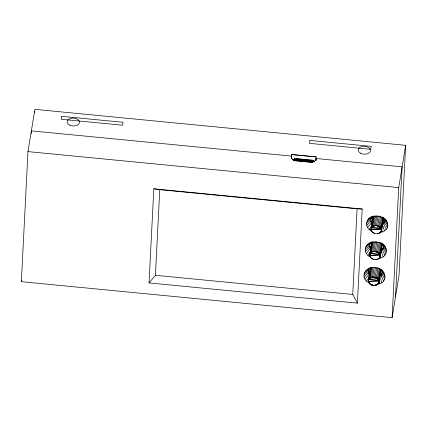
<?xml version="1.0" encoding="UTF-8"?>
<svg xmlns="http://www.w3.org/2000/svg" width="427" height="427" viewBox="0 0 427 427"><rect width="100%" height="100%" fill="white"/><g stroke="black" fill="none" stroke-linecap="round" stroke-linejoin="round"><path stroke-width="0.64" d="M313.156 160.798L312.633 160.333L309.34 160.018M21.35 281.676L27.974 151.612L34.891 109.344L405.65 145.324L399.026 275.41L392.109 317.656L21.35 281.676L21.563 280.379M31.23 133.534L31.368 130.859M34.72 112.685L34.79 111.335M149.044 282.925L153.837 188.803L362.197 209.022L357.404 303.143L149.044 282.925L155.417 275.292L159.778 189.684L153.837 188.803M291.39 158.486L291.513 156.106L31.368 130.881M291.556 158.7L291.769 154.537L316.284 156.917L315.702 160.456L311.641 162.447M294.107 159.511C293.851 162.57 294.283 158.107 294.166 159.431C294.827 158.454 294.507 158.556 294.843 158.497L312.617 160.221L313.146 161.401M313.098 162.052L313.124 161.657M315.932 160.274L316.028 158.481M316.097 160.483L316.193 158.689M357.404 303.143L352.745 294.443L357.105 208.835L159.778 189.684M376.059 259.547C377.473 259.435 379.726 258.303 380.297 256.355L382.202 244.014L380.302 255.442L369.665 255.41L371.917 242.045L370.06 253.387C369.168 254.908 370.481 257.454 371.287 258.095C371.421 259.429 381.845 260.294 373.513 259.237M368.608 282.231C367.193 275.965 377.943 275.741 379.032 281.19C377.18 285.786 378.034 284.537 373.454 285.375C371.874 285.071 370.23 284.537 369.222 283.202C368.528 282.05 368.426 281.873 369.163 283.165C370.775 285.119 373.566 285.807 375.963 285.14L374.714 285.375M381.001 231.573L381.61 230.527L383.521 218.186L381.615 229.614L371.17 229.689C370.903 224.143 380.633 224.474 381.663 229.529C382.069 230.484 379.267 233.82 381.252 231.466L381.77 228.317M371.052 229.651L373.23 216.217L370.967 229.496C370.823 230.334 372.686 232.784 371.421 230.639C370.519 228.637 372.098 226.459 374.079 225.974C377.708 224.421 383.878 228.632 380.489 232.384M376.982 284.692C384.006 279.872 369.558 272.89 368.352 281.238L370.604 267.873L368.544 281.345L378.989 281.276L380.889 269.843L378.979 282.188L378.578 283.197L376.897 284.649M369.665 255.41L371.559 242.984M378.979 282.188C378.178 278.922 379.341 280.886 378.37 283.229L378.84 282.316L378.69 280.325L380.526 269.474M379.688 257.401C382.683 250.361 367.727 249.235 370.102 256.472M381.343 230.676L381.21 228.739L383.158 217.818M380.03 256.504C381.21 251.161 371.212 249.064 369.718 254.417M381.946 243.016L380.003 254.497L370.246 253.665C371.725 248.717 382.757 251.797 379.806 257.406M392.109 317.656L398.727 187.586L405.65 145.324M395.503 296.925L402.127 166.84L316.023 158.502M376.721 267.825L375.173 277.278C375.082 277.897 372.552 277.651 372.606 277.027L374.153 267.574M376.486 225.75L378.071 215.923M381.183 243.337L379.534 253.419C378.776 252.928 375.893 251.845 375.21 251.204L376.758 241.751M373.855 277.406L375.44 267.58M294.598 158.657L294.192 159.212L294.843 158.497L294.144 159.202L313.14 161.043L313.076 161.673L294.075 159.831M313.135 161.529L313.044 161.993L293.296 160.152M373.668 233.014L372.6 232.267L374.831 233.478L377.372 233.718L379.678 233.019L380.606 232.293L379.678 233.019L377.345 233.718M372.189 285.129C368.287 283.822 376.155 286.122 372.2 285.135M313.162 161.278L313.162 160.717M291.769 154.537L291.187 158.081L294.481 160.782M372.568 221.325L371.495 221.122L371.335 222.099L372.066 222.168M371.703 222.099L371.864 221.122M372.872 217.156L371.218 228.733M373.774 216.019L372.179 227.047M374.564 215.987L373.033 226.417M369.67 247.996L369.83 247.019L371.25 247.153M370.177 246.95L370.017 247.927L370.753 247.996M370.385 247.927L370.545 246.95M375.557 216.153L374.079 225.974M372.461 241.847L370.866 252.875L369.905 254.561M376.785 215.918L375.253 225.744M373.251 241.815L371.607 252.005L375.168 251.578M368.864 272.778L368.704 273.755L369.435 273.83L369.595 272.848L368.202 272.981M369.072 273.755L369.232 272.778M374.239 241.981L372.766 251.802M370.241 268.813L368.384 280.155C367.193 281.985 372.675 286.042 370.022 284.019M369.008 279.632L369.216 278.372M379.347 216.169L377.703 225.984M371.143 267.676L369.547 278.703L368.4 280.245C369.91 275.458 378.162 276.482 379.032 281.19M375.466 241.746L373.935 251.572M371.938 267.644L370.284 277.726C370.764 278.548 368.325 278.671 368.933 279.493L378.578 280.395M380.644 216.009L378.84 226.433M372.926 267.809L371.447 277.63L369.403 278.489M381.573 217.306L379.833 227.073L371.565 227.837C372.867 223.807 381.119 224.912 381.663 229.529M378.034 241.997L376.39 251.813M381.391 229.721L379.833 227.073L380.772 227.735L382.603 216.879M379.224 242.467L377.527 252.261M381.973 227.057L382.181 225.798M382.389 224.533L382.645 222.937M382.8 222.013L383.008 220.754M382.384 224.18L383.088 222.51L384.481 222.382M382.928 223.486L383.398 222.376M380.361 242.504L378.514 252.901L370.246 253.665M383.238 223.358L383.59 223.289L383.75 222.312M384.119 222.312L383.958 223.289L383.59 223.289M375.899 278.383L376.102 277.123M378.012 267.665L376.331 277.854L373.881 277.139M380.249 255.405L380.452 254.145M380.66 252.885L381.797 245.952M381.61 249.315L381.77 248.338L383.168 248.21L383.008 249.187L381.61 249.315L381.071 250.008M377.02 278.772L377.228 277.513M381.925 249.187L382.085 248.204M378.946 268.967L377.292 278.628L368.933 279.493L368.426 281.308M382.277 249.117L382.437 248.14M382.645 249.117L382.805 248.14M375.152 277.385L378.141 279.391L379.971 268.535M378.493 283.234L379.656 276.824M380.067 274.299L379.859 275.564L380.612 275.015L381.695 275.015L381.855 274.038L380.772 274.038L380.019 274.593M380.276 273.04L380.478 271.78M380.041 275.335L380.201 274.358M380.297 275.148L380.457 274.166M380.612 275.015L380.772 274.038M380.959 274.945L381.119 273.969M381.327 274.945L381.487 273.969M294.102 160.205L294.011 160.712L312.351 162.495M371.421 230.996C364.306 228.05 365.448 217.482 373.123 216.195M367.652 227.586L371.682 222.52C370.246 220.449 370.967 217.487 373.107 216.206M370.102 256.894C362.624 253.43 364.306 243.331 372.291 241.858M366.334 253.483L370.364 248.413C369.072 246.523 369.478 243.732 371.405 242.429M369.809 283.101C359.091 279.274 364.685 265.631 374.943 267.745C385.976 267.606 389.515 283.416 376.886 284.286M365.021 279.258L369.056 274.193C367.615 272.122 368.336 269.159 370.476 267.873L367.236 269.432M379.518 232.614L382.149 232.037L384.433 230.938L382.475 224.677C385.005 223.22 385.378 219.483 383.206 217.551M384.433 230.938C389.846 227.794 387.946 220.428 383.291 217.567M383.115 256.835L381.156 250.569C383.916 248.989 383.964 244.954 381.541 243.043C388.842 247.169 387.62 257.743 378.728 258.394M381.807 282.61L379.843 276.344C381.984 275.063 382.704 272.1 381.268 270.029L384.017 272.784M371.031 228.589C372.355 224.485 378.343 224.73 380.847 227.591M374.682 285.321L377.084 284.612L375.856 285.092M369.27 229.47L371.784 225.296M367.951 255.362L370.465 251.188M366.638 281.137L369.152 276.963M294.219 159.084L294.246 158.785M379.069 258.191L379.939 257.294M377.858 284.04L378.621 283.122M366.681 225.488L371.063 221.17M365.363 251.38L369.745 247.062M364.05 277.16L368.432 272.842M366.425 223.31L370.898 219.772M365.106 249.203L369.579 245.664M363.793 274.983L368.266 271.444M370.866 252.875L371.72 252.245M378.215 258.821L379.176 258.212M366.9 221.202L371.202 218.416M365.581 247.1L369.883 244.308M364.268 272.874L368.57 270.088M380.078 255.549L378.514 252.901L379.357 253.659M368.074 219.313L371.954 217.199M366.756 245.205L370.636 243.096M365.443 270.985L369.323 268.871M370.833 221.319L371.495 221.122M369.515 247.148L369.83 247.019M377.228 259.317L378.301 258.863M375.915 285.145L377.046 284.681M381.21 228.739L371.17 229.689M294.491 158.732L294.86 158.609M372.654 232.357L371.778 231.434L372.606 232.336M370.289 277.833L371.405 277.502M372.152 216.66C376.529 215.293 381.535 216.243 385.031 219.232M370.833 242.557C375.21 241.186 380.217 242.136 383.713 245.13M369.857 255.517L379.763 254.615L379.24 253.723M371.341 258.186L370.636 257.369M370.102 283.992L369.323 283.197M357.105 208.835L362.197 209.022M291.764 154.558L316.279 156.939M296.178 158.737L308.027 159.89M292.185 159.351L314.715 161.518M294.027 160.445L313.023 162.292M27.974 151.612L398.727 187.586M155.417 275.292L352.745 294.443M371.565 227.837L381.081 228.781L380.553 227.895M372.595 277.134L373.865 277.272M371.853 231.546L371.421 230.639M373.636 233.003L374.831 233.478M372.323 258.831L373.508 259.296M369.595 272.848L369.937 272.986M313.039 160.589L312.633 160.333L312.895 160.44M312.633 160.333L312.975 160.509M313.06 160.467L312.617 160.221L313.14 161.043M371.293 258.164L372.355 258.842M369.649 255.325L369.995 256.456M376.331 277.854L378.039 279.488M378.674 252.688L379.534 253.419M378.605 252.8L379.454 253.563M381.097 269.656L382.4 270.905M383.894 218.357L386.648 221.111M382.576 244.255L385.33 247.009M378.215 279.247C375.99 276.456 370.657 276.045 368.757 279.311M379.544 268.604L380.249 269.373M379.993 226.86L380.772 227.735M377.361 278.516L378.141 279.391M384.519 219.708L387.62 223.214M383.2 245.605L386.302 249.106M381.887 271.38L384.989 274.887M379.923 226.972L380.671 227.831M384.684 221.106L387.876 225.392M383.366 247.003L386.558 251.284M382.053 272.778L385.245 277.064M377.201 278.73L378.765 281.377M384.38 222.462L387.401 227.5M383.062 248.359L386.083 253.392M381.749 274.134L384.77 279.167M370.54 257.374L369.926 256.403M377.927 279.552L378.45 280.443L368.544 281.345L369.222 283.202M383.627 223.679L386.227 229.39M382.309 249.576L384.908 255.287M380.996 275.351L383.595 281.062M380.345 255.362L380.003 254.497L380.302 255.442M379.891 254.567L380.206 255.511M381.615 229.614L381.316 228.664L381.519 229.683M370.967 229.496L371.309 230.628M371.506 243.982L371.768 244.981M368.336 281.153L368.677 282.284M381.524 228.408L382.149 232.037M380.206 254.3L380.831 257.935M378.995 280.683L379.518 283.709M61.76 116.347L61.28 119.277L122.565 125.223L123.045 122.293L61.76 116.347M309.954 140.43L309.474 143.365L370.759 149.311L371.239 146.376L309.954 140.43M374.762 285.311L373.449 285.316L374.762 285.311M360.756 153.352A6.165 3.95 2.9 0 0 370.503 150.854A6.165 3.95 2.9 0 0 361.866 146.573A6.165 3.95 2.9 0 0 360.756 153.352M69.665 125.1A6.165 3.95 2.9 0 0 79.411 122.608A6.165 3.95 2.9 0 0 70.775 118.327A6.165 3.95 2.9 0 0 69.665 125.1"/></g></svg>
